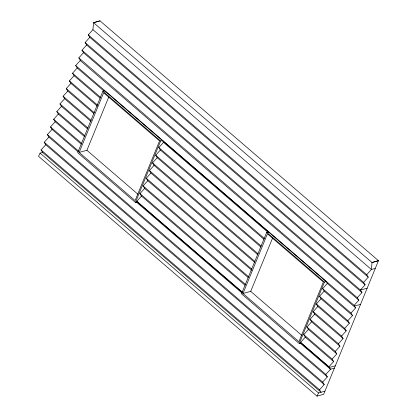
<?xml version="1.0" encoding="UTF-8"?>
<svg xmlns="http://www.w3.org/2000/svg" width="417" height="417" viewBox="0 0 417 417"><rect width="100%" height="100%" fill="white"/><g stroke="black" fill="none" stroke-linecap="round" stroke-linejoin="round"><path stroke-width="0.63" d="M92.944 29.67L93.559 22.69L99.997 20.85L378.454 260.682L323.644 394.32L317.003 396.15L38.546 156.318L40.068 153.122L42.602 152.424L321.059 392.256L319.537 389.775L41.075 149.943L45.745 144.751L44.223 142.27L48.893 137.078L47.371 134.597L52.042 129.406L50.514 126.924L55.185 121.733L53.663 119.252L58.333 114.06L56.811 111.584L61.481 106.392L59.954 103.911L64.625 98.72L63.103 96.238L67.773 91.047L66.251 88.566L70.921 83.374L69.394 80.893L74.064 75.701L72.542 73.22L77.213 68.028L75.691 65.547L80.361 60.356L78.834 57.874L83.504 52.683L81.982 50.202L86.653 45.01L85.131 42.534L89.801 37.342L88.274 34.861L92.944 29.67L371.406 269.502L375.274 268.433M80.272 60.569L358.818 300.188L354.148 305.38L355.67 307.861L350.999 313.052L352.527 315.533L347.856 320.725L349.378 323.206L344.708 328.398L346.23 330.879L341.559 336.071L343.087 338.552L338.416 343.744L339.938 346.225L335.268 351.416L336.79 353.897L332.12 359.089L333.647 361.57L328.977 366.762L330.499 369.238L325.828 374.43L327.35 376.911L322.68 382.102L324.207 384.583L319.537 389.775M355.67 307.861L327.319 283.445L326.188 281.6L104.636 90.781L102.895 91.26L77.698 152.7L135.436 202.433L137.235 201.937L242.313 292.442M79.162 152.424L103.64 92.746L159.57 140.92L135.092 200.593L79.162 152.424L86.908 150.292L108.66 97.25M135.436 202.433L160.634 140.993L162.38 140.513L163.511 142.359L268.1 232.436M269.012 232.79L268.444 231.868L266.703 232.347L241.506 293.787L299.25 343.519L301.043 343.024L329.394 367.445L335.341 365.803M242.975 293.511L267.448 233.838L323.378 282.007L298.906 341.679L242.975 293.511L250.716 291.379L272.718 237.732M299.25 343.519L324.447 282.08L326.188 281.6M317.003 396.15L318.525 392.955L324.932 391.193M263.966 239.259L160.363 150.031L158.841 147.55L163.511 142.359M260.818 246.932L157.219 157.699L155.692 155.223L160.363 150.031M257.67 254.605L154.071 165.372L152.549 162.891L157.219 157.699M254.526 262.277L150.923 173.045L149.401 170.563L154.071 165.372M251.873 270.372L147.78 180.717L146.252 178.236L150.923 173.045M248.23 277.618L144.631 188.39L143.109 185.909L147.78 180.717M245.087 285.291L141.483 196.063L139.961 193.582L144.631 188.39M137.235 201.937L136.812 201.255L141.483 196.063M352.527 315.533L324.176 291.118L322.649 288.637L327.319 283.445M349.378 323.206L321.027 298.786L319.505 296.31L324.176 291.118M346.23 330.879L317.879 306.459L316.357 303.977L321.027 298.786M343.087 338.552L314.736 314.131L313.209 311.65L317.879 306.459M339.938 346.225L311.588 321.804L310.066 319.323L314.736 314.131M336.79 353.897L308.439 329.477L306.917 326.996L311.588 321.804M333.647 361.57L305.296 337.15L303.769 334.669L308.439 329.477M301.043 343.024L300.626 342.341L305.296 337.15M358.818 300.188L357.296 297.712L361.966 292.52L360.439 290.039L365.11 284.847L363.588 282.366L368.258 277.175L366.736 274.694L371.406 269.502L372.021 262.528L93.559 22.69L99.997 20.85M367.174 288.183L360.439 290.039L81.982 50.202M354.539 306.021L360.538 304.368M334.371 368.175L330.499 369.238L299.938 342.92M88.274 34.861L366.736 274.694M89.801 37.342L368.258 277.175M85.131 42.534L363.588 282.366M86.653 45.01L365.11 284.847M83.504 52.683L361.966 292.52M78.834 57.874L357.296 297.712M75.691 65.547L354.148 305.38M77.213 68.028L103.802 90.927M102.895 91.26L160.634 140.993M266.703 232.347L324.447 282.08M72.542 73.22L100.606 97.39M158.841 147.55L264.414 238.477M322.649 288.637L350.999 313.052M74.064 75.701L100.158 98.177M69.394 80.893L97.458 105.063M155.692 155.223L261.266 246.15M319.505 296.31L347.856 320.725M70.921 83.374L97.505 106.272M66.251 88.566L94.315 112.736M152.549 162.891L258.123 253.823M316.357 303.977L344.708 328.398M67.773 91.047L93.867 113.523M63.103 96.238L91.167 120.409M149.401 170.563L254.975 261.495M313.209 311.65L341.559 336.071M64.625 98.72L90.718 121.191M59.954 103.911L88.018 128.082M146.252 178.236L251.826 269.168M310.066 319.323L338.416 343.744M61.481 106.392L87.575 128.863M56.811 111.584L84.875 135.754M143.109 185.909L248.683 276.841M306.917 326.996L335.268 351.416M58.333 114.06L84.427 136.536M53.663 119.252L81.727 143.427M139.961 193.582L245.535 284.509M303.769 334.669L332.12 359.089M55.185 121.733L81.279 144.209M86.908 150.292L137.928 194.239M250.716 291.379L301.741 335.325M50.514 126.924L78.578 151.1M136.812 201.255L242.386 292.181M300.626 342.341L328.977 366.762M52.042 129.406L78.135 151.882M136.296 201.974L242.267 293.25M47.371 134.597L325.828 374.43M48.893 137.078L327.35 376.911M44.223 142.27L322.68 382.102M45.745 144.751L324.207 384.583M40.068 153.122L318.525 392.955M104.636 90.781L105.485 92.162M41.075 149.943L42.602 152.424M378.454 260.682L372.021 262.528L378.454 260.682"/></g></svg>
